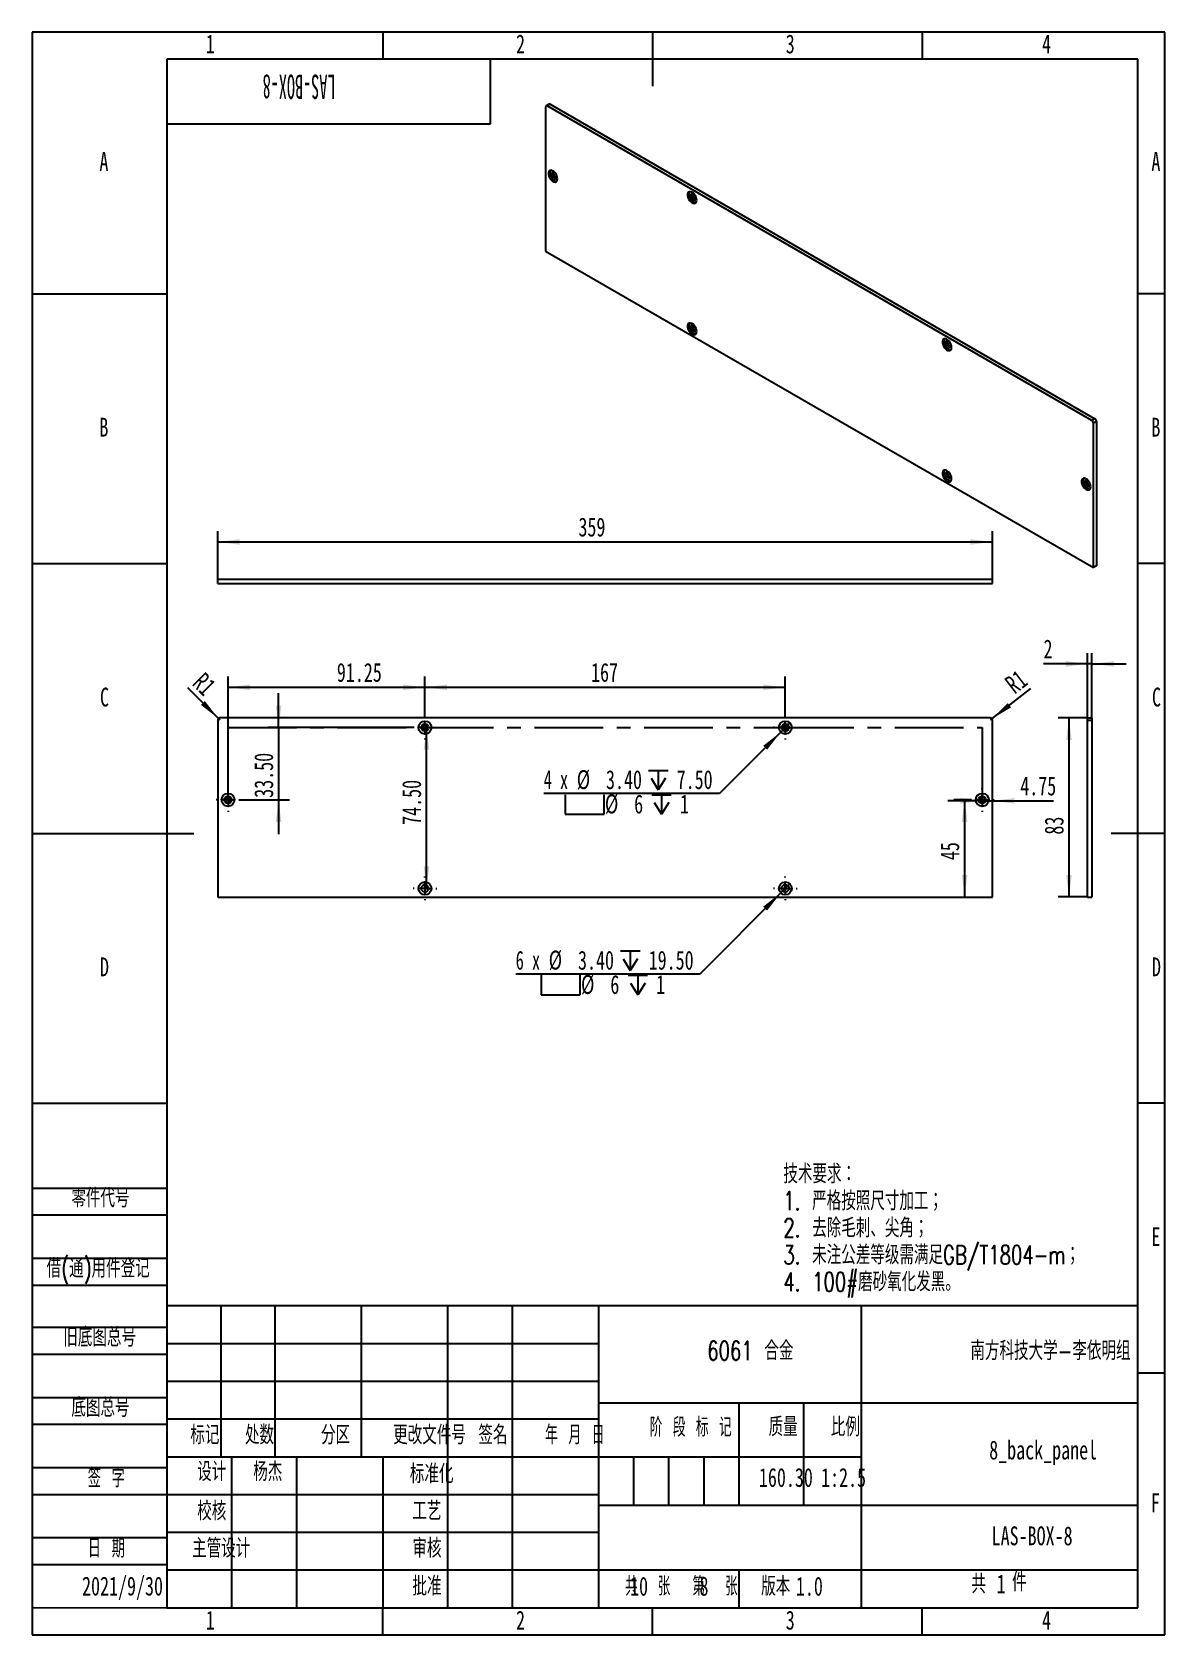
# Model space of a CAD drawing. Header units: millimetres. Extents: x 0 to 210, y 0 to 297.
import ezdxf

# ---------------------------------------------------------------- set-up
doc = ezdxf.new("R2010")
doc.units = ezdxf.units.MM
doc.linetypes.add('CENTERX2', pattern=[20.32, 12.7, -2.54, 2.54, -2.54])
doc.layers.add('图框', color=7, linetype='Continuous')
doc.layers.add('图纸格式', color=7, linetype='Continuous')
doc.styles.add('SLDTEXTSTYLE0', font='TXT', dxfattribs={"width": 0.7, "bigfont": 'bigfont'})
doc.styles.add('SLDTEXTSTYLE1', font='TXT', dxfattribs={"width": 0.62, "bigfont": 'bigfont'})
doc.styles.add('SLDTEXTSTYLE2', font='TXT', dxfattribs={"width": 0.614286, "bigfont": 'bigfont'})
doc.styles.add('SLDTEXTSTYLE3', font='TXT', dxfattribs={"width": 0.6, "bigfont": 'bigfont'})
doc.styles.add('SLDTEXTSTYLE4', font='TXT', dxfattribs={"width": 0.633333, "bigfont": 'bigfont'})
doc.styles.add('SLDTEXTSTYLE5', font='TXT', dxfattribs={"width": 0.7})
doc.styles.add('SLDTEXTSTYLE6', font='TXT', dxfattribs={"width": 0.49})
doc.styles.add('SLDTEXTSTYLE7', font='TXT', dxfattribs={"width": 0.633333})
doc.dimstyles.new('SLDDIMSTYLE0', dxfattribs={"dimtxt": 3.5, "dimasz": 4.08, "dimexe": 0, "dimexo": 0.0625, "dimgap": 0.875, "dimtad": 2, "dimlfac": 2.5, "dimrnd": 1e-09, "dimzin": 12, "dimdsep": 46, "dimtxsty": 'SLDTEXTSTYLE5', "dimsah": 1, "dimcen": 0.09, "dimadec": 0, "dimazin": 3, "dimtfac": 1, "dimtofl": 0, "dimtmove": 0, "dimatfit": 3, "dimfxl": 0, "dimfrac": 2, "dimtolj": 1, "dimtzin": 12, "dimarcsym": 0})
doc.dimstyles.new('SLDDIMSTYLE1', dxfattribs={"dimtxt": 3.5, "dimasz": 4.08, "dimexe": 0, "dimexo": 0.0625, "dimgap": 0.875, "dimtad": 2, "dimlfac": 2.5, "dimrnd": 1e-09, "dimzin": 4, "dimdsep": 46, "dimtxsty": 'SLDTEXTSTYLE5', "dimsah": 1, "dimcen": 0.09, "dimadec": 0, "dimazin": 1, "dimtfac": 1, "dimtofl": 0, "dimtmove": 0, "dimatfit": 3, "dimfxl": 0, "dimfrac": 2, "dimtolj": 1, "dimtzin": 12, "dimarcsym": 0})
doc.dimstyles.new('SLDDIMSTYLE2', dxfattribs={"dimtxt": 3.5, "dimasz": 4.08, "dimexe": 0, "dimexo": 0.0625, "dimgap": 0.875, "dimtad": 2, "dimlfac": 2.5, "dimrnd": 1e-09, "dimzin": 4, "dimdsep": 46, "dimtxsty": 'SLDTEXTSTYLE5', "dimsah": 1, "dimcen": 0.09, "dimadec": 0, "dimazin": 1, "dimtfac": 1, "dimtmove": 0, "dimatfit": 0, "dimfxl": 0, "dimfrac": 2, "dimtolj": 1, "dimtzin": 12, "dimarcsym": 0})
doc.dimstyles.new('SLDDIMSTYLE3', dxfattribs={"dimtxt": 3.5, "dimasz": 4.08, "dimexe": 0, "dimexo": 0.0625, "dimgap": 0.875, "dimtad": 0, "dimtih": 1, "dimtoh": 1, "dimlfac": 2.5, "dimrnd": 1e-09, "dimzin": 4, "dimdsep": 46, "dimtxsty": 'SLDTEXTSTYLE5', "dimblk1": 'NONE', "dimsah": 1, "dimcen": 0, "dimadec": 0, "dimazin": 1, "dimtfac": 1, "dimtmove": 0, "dimatfit": 3, "dimldrblk": 'NONE', "dimfxl": 0, "dimfrac": 2, "dimtolj": 1, "dimtzin": 12, "dimarcsym": 0})
doc.dimstyles.new('SLDDIMSTYLE4', dxfattribs={"dimtxt": 3.5, "dimasz": 4.08, "dimexe": 0, "dimexo": 0.0625, "dimgap": 0.875, "dimtad": 2, "dimlfac": 2.5, "dimrnd": 1e-09, "dimzin": 12, "dimdsep": 46, "dimtxsty": 'SLDTEXTSTYLE5', "dimsah": 1, "dimcen": 0, "dimadec": 0, "dimazin": 3, "dimtfac": 1, "dimtofl": 0, "dimtmove": 0, "dimatfit": 3, "dimfxl": 0, "dimfrac": 2, "dimtolj": 1, "dimtzin": 12, "dimarcsym": 0})
doc.dimstyles.new('SLDDIMSTYLE5', dxfattribs={"dimtxt": 3.5, "dimasz": 4.08, "dimexe": 0, "dimexo": 0.0625, "dimgap": 0.875, "dimtad": 2, "dimlfac": 2.5, "dimrnd": 1e-09, "dimzin": 12, "dimdsep": 46, "dimtxsty": 'SLDTEXTSTYLE5', "dimsah": 1, "dimcen": 0.09, "dimadec": 0, "dimazin": 3, "dimtfac": 1, "dimtmove": 0, "dimatfit": 0, "dimfxl": 0, "dimfrac": 2, "dimtolj": 1, "dimtzin": 12, "dimarcsym": 0})

# ---------------------------------------------------------------- blocks, each defined once
blk = doc.blocks.new('SW_NOTE_0')
at = {"layer": '图纸格式', "color": 0, "char_height": 3.5, "attachment_point": 1, "style": 'SLDTEXTSTYLE0'}
for s, insert in [('技术要求：', (0, 4.51)), ('1. 严格按照尺寸加工；', (0, -0.49)), ('2. 去除毛刺、尖角；', (0, -5.49)), ('3. 未注公差等级需满足GB/T1804-m；', (0, -10.49)), ('4. 100#磨砂氧化发黑。', (0, -15.49))]:
    blk.add_mtext(s, dxfattribs=dict(at, insert=insert))
blk = doc.blocks.new('_D')
at = {"layer": '图纸格式'}
for p, q in [((72.83, 170.32), (72.83, 177.58)), ((72.83, 175.58), (139.63, 175.58)), ((139.63, 170.32), (139.63, 177.58))]:
    blk.add_line(p, q, dxfattribs=at)
for points in [[(72.83, 175.58), (76.91, 175.07), (76.91, 176.09)], [(139.63, 175.58), (135.55, 176.09), (135.55, 175.07)]]:
    blk.add_solid(points, dxfattribs=at)
at = {"layer": '图纸格式', "insert": (103.62, 180.09), "char_height": 3.5, "attachment_point": 1, "style": 'SLDTEXTSTYLE5'}
blk.add_mtext('167', dxfattribs=at)
blk = doc.blocks.new('_D_1')
at = {"layer": '图纸格式'}
blk.add_line((73.11, 138.32), (73.11, 168.12), dxfattribs=at)
for points in [[(73.11, 168.12), (72.6, 164.04), (73.62, 164.04)], [(73.11, 138.32), (73.62, 142.4), (72.6, 142.4)]]:
    blk.add_solid(points, dxfattribs=at)
at = {"layer": '图纸格式', "insert": (68.6, 150.09), "char_height": 3.5, "attachment_point": 1, "rotation": 90, "style": 'SLDTEXTSTYLE5'}
blk.add_mtext('74.50', dxfattribs=at)
blk = doc.blocks.new('_D_2')
at = {"layer": '图纸格式'}
for p, q in [((36.33, 156.92), (36.33, 177.58)), ((36.33, 175.58), (72.83, 175.58)), ((72.83, 170.32), (72.83, 177.58))]:
    blk.add_line(p, q, dxfattribs=at)
for points in [[(36.33, 175.58), (40.41, 175.07), (40.41, 176.09)], [(72.83, 175.58), (68.75, 176.09), (68.75, 175.07)]]:
    blk.add_solid(points, dxfattribs=at)
at = {"layer": '图纸格式', "insert": (56.5, 180.09), "char_height": 3.5, "attachment_point": 1, "style": 'SLDTEXTSTYLE5'}
blk.add_mtext('91.25', dxfattribs=at)
blk = doc.blocks.new('_D_3')
at = {"layer": '图纸格式'}
for p, q in [((45.71, 168.12), (45.71, 174.47)), ((70.63, 168.12), (43.71, 168.12)), ((45.71, 168.12), (45.71, 154.72)), ((38.53, 154.72), (47.71, 154.72)), ((45.71, 154.72), (45.71, 148.37))]:
    blk.add_line(p, q, dxfattribs=at)
for points in [[(45.71, 168.12), (46.21, 172.2), (45.2, 172.2)], [(45.71, 154.72), (45.2, 150.64), (46.21, 150.64)]]:
    blk.add_solid(points, dxfattribs=at)
at = {"layer": '图纸格式', "insert": (41.19, 155.1), "char_height": 3.5, "attachment_point": 1, "rotation": 90, "style": 'SLDTEXTSTYLE5'}
blk.add_mtext('33.50', dxfattribs=at)
blk = doc.blocks.new('SW_SYMBOL_HOLE_DEPTH')
at = {"layer": '图纸格式', "color": 0}
for p, q in [((0, 875), (800, 875)), ((400, 875), (400, 75)), ((100, 555), (400, 75)), ((700, 555), (400, 75))]:
    blk.add_line(p, q, dxfattribs=at)
blk = doc.blocks.new('SW_SYMBOL_HOLE_SPOT')
at = {"layer": '图纸格式', "color": 0}
for p, q in [((0, 875), (0, 75)), ((1600, 75), (1600, 875)), ((0, 75), (1600, 75))]:
    blk.add_line(p, q, dxfattribs=at)
blk = doc.blocks.new('_D_4')
at = {"layer": '图纸格式'}
for p, q in [((138.78, 167.27), (127.43, 155.89)), ((140.47, 168.97), (138.78, 167.27)), ((127.43, 155.89), (94.84, 155.89))]:
    blk.add_line(p, q, dxfattribs=at)
blk.add_solid([(138.78, 167.27), (135.54, 164.74), (136.26, 164.02)], dxfattribs=at)
at = {"layer": '图纸格式', "xscale": 0.004511737089201878, "yscale": 0.004511737089201878, "zscale": 0.004511737089201878}
for name, p in [('SW_SYMBOL_HOLE_DEPTH', (114.28, 156.22)), ('SW_SYMBOL_HOLE_SPOT', (98.82, 151.71)), ('SW_SYMBOL_HOLE_DEPTH', (114.89, 151.71))]:
    blk.add_blockref(name, p, dxfattribs=at)
at = {"layer": '图纸格式', "char_height": 3.5, "attachment_point": 1}
for s, insert, style in [('4 x', (94.84, 160.22), 'SLDTEXTSTYLE7'), ('%%c', (100.97, 160.23), 'SLDTEXTSTYLE5'), ('3.40', (106.39, 160.22), 'SLDTEXTSTYLE5'), ('7.50', (119.49, 160.22), 'SLDTEXTSTYLE5'), ('%%c', (106.19, 155.72), 'SLDTEXTSTYLE5'), ('6', (111.61, 155.7), 'SLDTEXTSTYLE5'), ('1', (120.1, 155.7), 'SLDTEXTSTYLE5')]:
    blk.add_mtext(s, dxfattribs=dict(at, insert=insert, style=style))
blk = doc.blocks.new('_None')
blk = doc.blocks.new('_D_5')
at = {"layer": '图纸格式'}
for p, q in [((138.78, 137.47), (123.78, 122.44)), ((140.47, 139.17), (138.78, 137.47)), ((123.78, 122.44), (89.65, 122.44))]:
    blk.add_line(p, q, dxfattribs=at)
blk.add_solid([(138.78, 137.47), (135.54, 134.94), (136.26, 134.22)], dxfattribs=at)
at = {"layer": '图纸格式', "xscale": 0.004511737089201878, "yscale": 0.004511737089201878, "zscale": 0.004511737089201878}
for name, p in [('SW_SYMBOL_HOLE_DEPTH', (109.09, 122.77)), ('SW_SYMBOL_HOLE_SPOT', (94.4, 118.26)), ('SW_SYMBOL_HOLE_DEPTH', (110.47, 118.26))]:
    blk.add_blockref(name, p, dxfattribs=at)
at = {"layer": '图纸格式', "char_height": 3.5, "attachment_point": 1}
for s, insert, style in [('6 x', (89.65, 126.76), 'SLDTEXTSTYLE7'), ('%%c', (95.77, 126.78), 'SLDTEXTSTYLE5'), ('3.40', (101.2, 126.76), 'SLDTEXTSTYLE5'), ('19.50', (114.3, 126.76), 'SLDTEXTSTYLE5'), ('%%c', (101.76, 122.26), 'SLDTEXTSTYLE5'), ('6', (107.19, 122.25), 'SLDTEXTSTYLE5'), ('1', (115.68, 122.25), 'SLDTEXTSTYLE5')]:
    blk.add_mtext(s, dxfattribs=dict(at, insert=insert, style=style))
blk = doc.blocks.new('_D_6')
at = {"layer": '图纸格式'}
for q in [(28.87, 175.47), (34.83, 169.52)]:
    blk.add_line((34.54, 169.8), q, dxfattribs=at)
blk.add_solid([(34.54, 169.8), (32.02, 173.04), (31.3, 172.32)], dxfattribs=at)
at = {"layer": '图纸格式', "insert": (32, 178.59), "char_height": 3.5, "attachment_point": 1, "rotation": 315, "style": 'SLDTEXTSTYLE5'}
blk.add_mtext('R1', dxfattribs=at)
blk = doc.blocks.new('_D_7')
at = {"layer": '图纸格式'}
for q in [(185.16, 175.33), (177.63, 169.52)]:
    blk.add_line((177.94, 169.76), q, dxfattribs=at)
blk.add_solid([(177.94, 169.76), (181.48, 171.85), (180.86, 172.65)], dxfattribs=at)
at = {"layer": '图纸格式', "insert": (180.02, 176.97), "char_height": 3.5, "attachment_point": 1, "rotation": 37.6555, "style": 'SLDTEXTSTYLE5'}
blk.add_mtext('R1', dxfattribs=at)
blk = doc.blocks.new('_D_8')
at = {"layer": '图纸格式'}
for p, q in [((173.93, 154.72), (170.87, 154.72)), ((172.87, 154.72), (172.87, 136.72))]:
    blk.add_line(p, q, dxfattribs=at)
for points in [[(172.87, 154.72), (172.37, 150.64), (173.38, 150.64)], [(172.87, 136.72), (173.38, 140.8), (172.37, 140.8)]]:
    blk.add_solid(points, dxfattribs=at)
at = {"layer": '图纸格式', "insert": (168.36, 143.55), "char_height": 3.5, "attachment_point": 1, "rotation": 90, "style": 'SLDTEXTSTYLE5'}
blk.add_mtext('45', dxfattribs=at)
blk = doc.blocks.new('_D_9')
at = {"layer": '图纸格式'}
for p, q in [((176.13, 154.54), (169.78, 154.54)), ((176.13, 154.54), (178.03, 154.54)), ((178.03, 154.54), (189.32, 154.54))]:
    blk.add_line(p, q, dxfattribs=at)
for points in [[(176.13, 154.54), (172.05, 155.05), (172.05, 154.03)], [(178.03, 154.54), (182.11, 154.03), (182.11, 155.05)]]:
    blk.add_solid(points, dxfattribs=at)
at = {"layer": '图纸格式', "insert": (183.18, 159.05), "char_height": 3.5, "attachment_point": 1, "style": 'SLDTEXTSTYLE5'}
blk.add_mtext('4.75', dxfattribs=at)
blk = doc.blocks.new('SW_CENTERMARKSYMBOL_0')
at = {"layer": '图纸格式', "color": 0}
for p, q in [((-2, 0), (-2.2, 0)), ((0, 0), (-1, 0)), ((0, 2), (0, 2.2)), ((0, 0), (0, 1)), ((0, 0), (0, -1)), ((0, 0), (1, 0)), ((2, 0), (2.2, 0)), ((0, -2), (0, -2.2))]:
    blk.add_line(p, q, dxfattribs=at)
blk = doc.blocks.new('SW_CENTERMARKSYMBOL_1')
at = {"layer": '图纸格式', "color": 0}
for p, q in [((-2, 0), (-2.2, 0)), ((0, 0), (-1, 0)), ((0, 2), (0, 2.2)), ((0, 0), (0, 1)), ((0, 0), (0, -1)), ((0, 0), (1, 0)), ((2, 0), (2.2, 0)), ((0, -2), (0, -2.2))]:
    blk.add_line(p, q, dxfattribs=at)
blk = doc.blocks.new('SW_CENTERMARKSYMBOL_2')
at = {"layer": '图纸格式', "color": 0}
for p, q in [((-2, 0), (-2.2, 0)), ((0, 0), (-1, 0)), ((0, 2), (0, 2.2)), ((0, 0), (0, 1)), ((0, 0), (0, -1)), ((0, 0), (1, 0)), ((2, 0), (2.2, 0)), ((0, -2), (0, -2.2))]:
    blk.add_line(p, q, dxfattribs=at)
blk = doc.blocks.new('SW_CENTERMARKSYMBOL_3')
at = {"layer": '图纸格式', "color": 0}
for p, q in [((-2, 0), (-2.2, 0)), ((0, 0), (-1, 0)), ((0, 2), (0, 2.2)), ((0, 0), (0, 1)), ((0, 0), (0, -1)), ((0, 0), (1, 0)), ((2, 0), (2.2, 0)), ((0, -2), (0, -2.2))]:
    blk.add_line(p, q, dxfattribs=at)
blk = doc.blocks.new('SW_CENTERMARKSYMBOL_4')
at = {"layer": '图纸格式', "color": 0}
for p, q in [((-2, 0), (-2.2, 0)), ((0, 0), (-1, 0)), ((0, 2), (0, 2.2)), ((0, 0), (0, 1)), ((0, 0), (0, -1)), ((0, 0), (1, 0)), ((2, 0), (2.2, 0)), ((0, -2), (0, -2.2))]:
    blk.add_line(p, q, dxfattribs=at)
blk = doc.blocks.new('SW_CENTERMARKSYMBOL_5')
at = {"layer": '图纸格式', "color": 0}
for p, q in [((-2, 0), (-2.2, 0)), ((0, 0), (-1, 0)), ((0, 2), (0, 2.2)), ((0, 0), (0, 1)), ((0, 0), (0, -1)), ((0, 0), (1, 0)), ((2, 0), (2.2, 0)), ((0, -2), (0, -2.2))]:
    blk.add_line(p, q, dxfattribs=at)
blk = doc.blocks.new('_D_10')
at = {"layer": '图纸格式'}
for p, q in [((195.67, 169.92), (190.21, 169.92)), ((192.21, 169.92), (192.21, 136.72)), ((195.67, 136.72), (190.21, 136.72))]:
    blk.add_line(p, q, dxfattribs=at)
for points in [[(192.21, 169.92), (191.7, 165.84), (192.72, 165.84)], [(192.21, 136.72), (192.72, 140.8), (191.7, 140.8)]]:
    blk.add_solid(points, dxfattribs=at)
at = {"layer": '图纸格式', "insert": (187.7, 148.28), "char_height": 3.5, "attachment_point": 1, "rotation": 90, "style": 'SLDTEXTSTYLE5'}
blk.add_mtext('83', dxfattribs=at)
blk = doc.blocks.new('_D_11')
at = {"layer": '图纸格式'}
for p, q in [((195.67, 169.92), (195.67, 181.92)), ((196.47, 169.92), (196.47, 181.92)), ((195.67, 179.92), (187.49, 179.92)), ((196.47, 179.92), (195.67, 179.92)), ((196.47, 179.92), (202.82, 179.92))]:
    blk.add_line(p, q, dxfattribs=at)
for points in [[(195.67, 179.92), (191.59, 180.42), (191.59, 179.41)], [(196.47, 179.92), (200.55, 179.41), (200.55, 180.42)]]:
    blk.add_solid(points, dxfattribs=at)
at = {"layer": '图纸格式', "insert": (187.49, 184.43), "char_height": 3.5, "attachment_point": 1, "style": 'SLDTEXTSTYLE5'}
blk.add_mtext('2', dxfattribs=at)
blk = doc.blocks.new('_D_12')
at = {"layer": '图纸格式'}
for p, q in [((34.43, 195.61), (34.43, 204.51)), ((34.43, 202.51), (178.03, 202.51)), ((178.03, 194.81), (178.03, 204.51))]:
    blk.add_line(p, q, dxfattribs=at)
for points in [[(34.43, 202.51), (38.51, 202.01), (38.51, 203.02)], [(178.03, 202.51), (173.95, 203.02), (173.95, 202.01)]]:
    blk.add_solid(points, dxfattribs=at)
at = {"layer": '图纸格式', "insert": (101.28, 207.03), "char_height": 3.5, "attachment_point": 1, "style": 'SLDTEXTSTYLE5'}
blk.add_mtext('359', dxfattribs=at)

msp = doc.modelspace()

# ---------------------------------------------------------------- linework, layer by layer
at = {"color": 7, "linetype": 'Continuous', "lineweight": 25}
for p, q in [((95.2022, 283.1497), (95.2022, 256.3672)), ((95.8507, 283.6594), (95.285, 283.3329)), ((96.0507, 283.6396), (95.485, 283.3131)), ((196.4605, 225.0212), (95.485, 283.3131)), ((96.0507, 283.6396), (197.0261, 225.3478)), ((97.3093, 270.1751), (97.2956, 270.3149)), ((123.119, 266.2171), (123.1053, 266.357)), ((95.2022, 256.3672), (196.7433, 197.7488)), ((123.119, 241.8842), (123.1053, 242.024)), ((170.3538, 238.949), (170.34, 239.0889)), ((197.0261, 225.3478), (196.4605, 225.0212)), ((197.309, 224.8579), (196.7433, 224.5313)), ((196.7433, 197.7488), (196.7433, 224.5313)), ((197.309, 224.8579), (197.309, 198.0753)), ((170.3538, 214.6161), (170.34, 214.756)), ((196.1635, 213.1078), (196.1497, 213.2477)), ((197.309, 198.0753), (196.7433, 197.7488)), ((34.4265, 194.8109), (34.4265, 195.6109)), ((34.4265, 195.6109), (178.0273, 195.6109)), ((34.4265, 194.8109), (178.0273, 194.8109)), ((178.0273, 194.8109), (178.0273, 195.6109)), ((34.4265, 169.5159), (34.4265, 136.7159)), ((177.6273, 169.9159), (34.8265, 169.9159)), ((178.0273, 136.7159), (178.0273, 169.5159)), ((195.6652, 169.9159), (196.4652, 169.9159)), ((195.6652, 169.5159), (195.6652, 169.9159)), ((195.6652, 169.5159), (196.4652, 169.5159)), ((195.6652, 136.7159), (195.6652, 169.5159)), ((196.4652, 169.9159), (196.4652, 169.5159)), ((196.4652, 169.5159), (196.4652, 136.7159)), ((34.4265, 136.7159), (178.0273, 136.7159)), ((195.6652, 136.7159), (196.4652, 136.7159))]:
    msp.add_line(p, q, dxfattribs=at)
at = {"color": 7, "linetype": 'CENTERX2'}
for p, q in [((36.3265, 154.7159), (36.3265, 168.1159)), ((36.3265, 168.1159), (72.8269, 168.1159)), ((72.8269, 168.1159), (139.6269, 168.1159)), ((139.6269, 168.1159), (176.1273, 168.1159)), ((176.1273, 168.1159), (176.1273, 154.7159))]:
    msp.add_line(p, q, dxfattribs=at)
at = {"color": 7, "linetype": 'Continuous', "lineweight": 25, "flags": 128}
for points in [[(97.3942, 269.7995), (97.3627, 270.082), (97.2707, 270.3799), (97.1248, 270.6711), (96.936, 270.934), (96.7183, 271.149), (96.4878, 271.3003), (96.2615, 271.3767), (96.0563, 271.3723), (95.8875, 271.2877), (95.7674, 271.129), (95.705, 270.9081), (95.705, 270.6412), (95.7674, 270.3483), (95.8875, 270.051), (96.0563, 269.7713), (96.2615, 269.5301), (96.4878, 269.3452), (96.7183, 269.2303), (96.936, 269.194), (97.1248, 269.2389), (97.2707, 269.3617), (97.3627, 269.5533), (97.3942, 269.7995)], [(96.104, 271.381), (96.0502, 271.2923), (95.9879, 271.0713), (95.9879, 270.8045), (96.0502, 270.5115), (96.1703, 270.2142), (96.3392, 269.9346), (96.5444, 269.6934), (96.7706, 269.5085), (97.0011, 269.3936), (97.2189, 269.3573), (97.2701, 269.361)], [(96.9428, 270.926), (96.8729, 270.9799), (96.6969, 271.0626), (96.5387, 271.063), (96.4197, 270.9809), (96.3559, 270.8275), (96.3559, 270.6235), (96.4197, 270.3963), (96.5387, 270.1768), (96.6969, 269.9945), (96.8729, 269.8741), (97.0428, 269.8319), (97.1839, 269.8734), (97.2769, 269.9932), (97.3093, 270.1751), (97.3093, 270.1751)], [(123.2039, 265.8415), (123.1724, 266.1241), (123.0804, 266.422), (122.9345, 266.7131), (122.7457, 266.976), (122.528, 267.1911), (122.2975, 267.3424), (122.0712, 267.4187), (121.866, 267.4144), (121.6972, 267.3297), (121.5771, 267.171), (121.5147, 266.9501), (121.5147, 266.6832), (121.5771, 266.3903), (121.6972, 266.093), (121.866, 265.8134), (122.0712, 265.5721), (122.2975, 265.3872), (122.528, 265.2724), (122.7457, 265.236), (122.9345, 265.2809), (123.0804, 265.4037), (123.1724, 265.5953), (123.2039, 265.8415)], [(121.9137, 267.423), (121.8599, 267.3343), (121.7976, 267.1134), (121.7976, 266.8465), (121.8599, 266.5536), (121.98, 266.2563), (122.1489, 265.9766), (122.3541, 265.7354), (122.5803, 265.5505), (122.8108, 265.4356), (123.0286, 265.3993), (123.0798, 265.403)], [(122.7525, 266.968), (122.6826, 267.0219), (122.5066, 267.1047), (122.3484, 267.105), (122.2294, 267.023), (122.1656, 266.8695), (122.1656, 266.6655), (122.2294, 266.4384), (122.3484, 266.2188), (122.5066, 266.0366), (122.6826, 265.9162), (122.8525, 265.8739), (122.9935, 265.9155), (123.0866, 266.0352), (123.119, 266.2171), (123.119, 266.2171)], [(123.2039, 241.5086), (123.1724, 241.7911), (123.0804, 242.089), (122.9345, 242.3802), (122.7457, 242.6431), (122.528, 242.8582), (122.2975, 243.0095), (122.0712, 243.0858), (121.866, 243.0815), (121.6972, 242.9968), (121.5771, 242.8381), (121.5147, 242.6172), (121.5147, 242.3503), (121.5771, 242.0574), (121.6972, 241.7601), (121.866, 241.4804), (122.0712, 241.2392), (122.2975, 241.0543), (122.528, 240.9394), (122.7457, 240.9031), (122.9345, 240.948), (123.0804, 241.0708), (123.1724, 241.2624), (123.2039, 241.5086)], [(121.9137, 243.0901), (121.8599, 243.0014), (121.7976, 242.7804), (121.7976, 242.5136), (121.8599, 242.2207), (121.98, 241.9233), (122.1489, 241.6437), (122.3541, 241.4025), (122.5803, 241.2176), (122.8108, 241.1027), (123.0286, 241.0664), (123.0798, 241.0701)], [(122.7525, 242.6351), (122.6826, 242.689), (122.5066, 242.7718), (122.3484, 242.7721), (122.2294, 242.69), (122.1656, 242.5366), (122.1656, 242.3326), (122.2294, 242.1054), (122.3484, 241.8859), (122.5066, 241.7037), (122.6826, 241.5833), (122.8525, 241.541), (122.9935, 241.5825), (123.0866, 241.7023), (123.119, 241.8842), (123.119, 241.8842)], [(170.4386, 238.5735), (170.4072, 238.856), (170.3151, 239.1539), (170.1693, 239.4451), (169.9805, 239.708), (169.7627, 239.923), (169.5322, 240.0743), (169.3059, 240.1507), (169.1008, 240.1463), (168.9319, 240.0617), (168.8118, 239.903), (168.7495, 239.6821), (168.7495, 239.4152), (168.8118, 239.1223), (168.9319, 238.825), (169.1008, 238.5453), (169.3059, 238.3041), (169.5322, 238.1192), (169.7627, 238.0043), (169.9805, 237.968), (170.1693, 238.0129), (170.3151, 238.1357), (170.4072, 238.3273), (170.4386, 238.5735)], [(169.1485, 240.155), (169.0947, 240.0663), (169.0323, 239.8453), (169.0323, 239.5785), (169.0947, 239.2855), (169.2147, 238.9882), (169.3836, 238.7086), (169.5888, 238.4674), (169.815, 238.2825), (170.0456, 238.1676), (170.2633, 238.1313), (170.3146, 238.135)], [(169.9873, 239.7), (169.9173, 239.7539), (169.7414, 239.8366), (169.5832, 239.837), (169.4641, 239.7549), (169.4003, 239.6015), (169.4003, 239.3975), (169.4641, 239.1703), (169.5832, 238.9508), (169.7414, 238.7685), (169.9173, 238.6481), (170.0873, 238.6059), (170.2283, 238.6474), (170.3213, 238.7672), (170.3538, 238.949), (170.3538, 238.949)], [(170.4386, 214.2406), (170.4072, 214.5231), (170.3151, 214.821), (170.1693, 215.1122), (169.9805, 215.3751), (169.7627, 215.5901), (169.5322, 215.7414), (169.3059, 215.8177), (169.1008, 215.8134), (168.9319, 215.7288), (168.8118, 215.5701), (168.7495, 215.3491), (168.7495, 215.0823), (168.8118, 214.7893), (168.9319, 214.492), (169.1008, 214.2124), (169.3059, 213.9712), (169.5322, 213.7863), (169.7627, 213.6714), (169.9805, 213.6351), (170.1693, 213.68), (170.3151, 213.8028), (170.4072, 213.9944), (170.4386, 214.2406)], [(169.1485, 215.8221), (169.0947, 215.7334), (169.0323, 215.5124), (169.0323, 215.2456), (169.0947, 214.9526), (169.2147, 214.6553), (169.3836, 214.3757), (169.5888, 214.1345), (169.815, 213.9496), (170.0456, 213.8347), (170.2633, 213.7984), (170.3146, 213.8021)], [(169.9873, 215.367), (169.9173, 215.421), (169.7414, 215.5037), (169.5832, 215.5041), (169.4641, 215.422), (169.4003, 215.2686), (169.4003, 215.0645), (169.4641, 214.8374), (169.5832, 214.6179), (169.7414, 214.4356), (169.9173, 214.3152), (170.0873, 214.2729), (170.2283, 214.3145), (170.3213, 214.4343), (170.3538, 214.6161), (170.3538, 214.6161)], [(196.2483, 212.7322), (196.2169, 213.0148), (196.1248, 213.3127), (195.979, 213.6038), (195.7902, 213.8667), (195.5724, 214.0818), (195.3419, 214.2331), (195.1156, 214.3094), (194.9105, 214.3051), (194.7416, 214.2204), (194.6215, 214.0617), (194.5592, 213.8408), (194.5592, 213.5739), (194.6215, 213.281), (194.7416, 212.9837), (194.9105, 212.7041), (195.1156, 212.4628), (195.3419, 212.2779), (195.5724, 212.1631), (195.7902, 212.1267), (195.979, 212.1716), (196.1248, 212.2944), (196.2169, 212.486), (196.2483, 212.7322)], [(194.9582, 214.3137), (194.9044, 214.225), (194.842, 214.0041), (194.842, 213.7372), (194.9044, 213.4443), (195.0244, 213.147), (195.1933, 212.8673), (195.3985, 212.6261), (195.6247, 212.4412), (195.8553, 212.3263), (196.073, 212.29), (196.1243, 212.2937)], [(195.797, 213.8587), (195.727, 213.9126), (195.551, 213.9954), (195.3929, 213.9957), (195.2738, 213.9137), (195.21, 213.7602), (195.21, 213.5562), (195.2738, 213.3291), (195.3929, 213.1095), (195.551, 212.9273), (195.727, 212.8069), (195.897, 212.7646), (196.038, 212.8062), (196.131, 212.9259), (196.1635, 213.1078), (196.1635, 213.1078)]]:
    msp.add_lwpolyline(points, dxfattribs=at)
at = {"color": 7, "linetype": 'Continuous', "lineweight": 25}
for centre, radius in [((72.8269, 168.1159), 1.2), ((139.6269, 168.1159), 1.2), ((72.8269, 168.1159), 0.68), ((139.6269, 168.1159), 0.68), ((36.3265, 154.7159), 1.2), ((36.3265, 154.7159), 0.68), ((176.1273, 154.7159), 1.2), ((176.1273, 154.7159), 0.68), ((72.8269, 138.3159), 1.2), ((72.8269, 138.3159), 0.68), ((139.6269, 138.3159), 1.2), ((139.6269, 138.3159), 0.68)]:
    msp.add_circle(centre, radius, dxfattribs=at)
at = {"color": 7, "linetype": 'Continuous'}
for centre, radius in [((72.8269, 168.1159), 0.4217), ((139.6269, 168.1159), 0.5), ((36.3265, 154.7159), 0.5), ((176.1273, 154.7159), 0.5)]:
    msp.add_circle(centre, radius, dxfattribs=at)
at = {"color": 7, "linetype": 'Continuous', "lineweight": 25}
for centre, radius, start, end in [((95.3746, 283.1777), 0.1747, 50.796715, 189.214037), ((95.9335, 283.4761), 0.2012, 54.382423, 114.307119), ((97.5309, 270.8581), 0.8955, 166.323372, 253.671251), ((123.3406, 266.9001), 0.8955, 166.323371, 253.671252), ((123.3406, 242.5672), 0.8955, 166.32337, 253.671253), ((170.5753, 239.6321), 0.8955, 166.32337, 253.671254), ((196.1292, 224.5034), 0.6147, 2.605478, 57.394522), ((196.6949, 224.8299), 0.6147, 2.605478, 57.394522), ((170.5753, 215.2992), 0.8955, 166.323371, 253.671252), ((196.385, 213.7908), 0.8955, 166.323371, 253.671252), ((34.8265, 169.5159), 0.4, 90, 180), ((177.6273, 169.5159), 0.4, 0, 90)]:
    msp.add_arc(centre, radius, start, end, dxfattribs=at)
at = {"layer": '图框'}
for p, q in [((210, 297), (0, 297)), ((0, 297), (0, 0)), ((65, 297), (65, 292)), ((165, 297), (165, 292)), ((210, 0), (210, 297)), ((0, 248.5), (25, 248.5)), ((210, 248.5), (205, 248.5)), ((0, 198.5), (25, 198.5)), ((210, 198.5), (205, 198.5)), ((0, 98.5), (25, 98.5)), ((210, 98.5), (205, 98.5)), ((0, 82.7906), (25, 82.7906)), ((0, 77.7906), (25, 77.7906)), ((0, 69.7906), (25, 69.7906)), ((0, 64.7906), (25, 64.7906)), ((25.0133, 61.0216), (24.9981, 5.0216)), ((0, 57), (25, 57)), ((25, 54), (105, 54)), ((0, 52), (25, 52)), ((210, 48.5), (205, 48.5)), ((25, 47), (105, 47)), ((0, 44), (25, 44)), ((0, 39), (25, 39)), ((111.5, 33), (111.5, 24)), ((118, 33), (118, 24)), ((124.5, 33), (124.5, 24)), ((0, 31), (25, 31)), ((0, 26), (25, 26)), ((0, 18), (25, 18)), ((0, 13), (25, 13)), ((-0.0019, 5.0284), (24.9981, 5.0216)), ((65, -0.0284), (65, 4.9716)), ((153.69, 4.9972), (153.69, 4.9868)), ((165, -0.0284), (165, 4.9838)), ((0, -0.0284), (210, -0.0284))]:
    msp.add_line(p, q, dxfattribs=at)
at = {"layer": '图框', "lineweight": 25}
for p, q in [((115, 297), (115, 287)), ((205, 292), (25, 292)), ((25, 292), (25, 5)), ((85, 280), (85, 292)), ((205, 4.9729), (205, 292)), ((25, 280), (85, 280)), ((0, 148.5), (30, 148.5)), ((210, 148.5), (200, 148.5)), ((25, 61), (205, 61)), ((35, 61), (35, 33)), ((45, 61), (45, 33)), ((61, 61), (61, 33)), ((77, 61), (77, 5)), ((89, 61), (89, 5)), ((105, 61), (105, 5)), ((153.69, 60.9868), (153.69, 4.9972)), ((105, 43), (205, 43)), ((131, 43), (131, 24)), ((143, 43), (143, 24)), ((25, 40), (105, 40)), ((25, 33), (105, 33)), ((37, 33), (37, 5)), ((49, 33), (49, 5)), ((65, 32.9716), (65, 4.9716)), ((105.0133, 32.9868), (153.69, 32.9868)), ((25, 26), (105, 26)), ((105, 24), (205, 24)), ((25, 19), (105, 19)), ((25, 12.0216), (105, 12.0216)), ((105, 12.0216), (205, 12.0487)), ((131, 12.0287), (131, 4.993)), ((24.9981, 5.0216), (205, 4.9729)), ((114.9991, -0.0284), (114.9991, 4.9973))]:
    msp.add_line(p, q, dxfattribs=at)

# ---------------------------------------------------------------- block references
at = {"layer": '图纸格式'}
for name, p in [('SW_CENTERMARKSYMBOL_2', (72.8269, 168.1159)), ('SW_CENTERMARKSYMBOL_1', (139.6269, 168.1159)), ('SW_CENTERMARKSYMBOL_3', (36.3265, 154.7159)), ('SW_CENTERMARKSYMBOL_0', (176.1273, 154.7159)), ('SW_CENTERMARKSYMBOL_5', (72.8269, 138.3159)), ('SW_CENTERMARKSYMBOL_4', (139.6269, 138.3159)), ('SW_NOTE_0', (139.2709, 82.6508))]:
    msp.add_blockref(name, p, dxfattribs=at)

# ---------------------------------------------------------------- texts
at = {"color": 7, "linetype": 'Continuous', "lineweight": 0, "char_height": 3.5, "attachment_point": 2, "style": 'SLDTEXTSTYLE5'}
for s, insert in [('1', (33.0444, 296.5478)), ('2', (90.5444, 296.5478)), ('3', (140.5444, 296.5478)), ('4', (188.0444, 296.5478))]:
    msp.add_mtext(s, dxfattribs=dict(at, insert=insert))
at = {"layer": '图框', "insert": (49.4948, 284.6082), "char_height": 4.5, "attachment_point": 2, "rotation": 180, "style": 'SLDTEXTSTYLE6'}
msp.add_mtext('LAS-BOX-8', dxfattribs=at)
at = {"layer": '图框', "char_height": 3.5}
for s, insert, attachment_point, style in [('A', (13.3203, 274.7707), 2, 'SLDTEXTSTYLE5'), ('A', (208.3203, 274.7707), 2, 'SLDTEXTSTYLE5'), ('B', (13.3203, 225.5207), 2, 'SLDTEXTSTYLE5'), ('B', (208.3203, 225.5207), 2, 'SLDTEXTSTYLE5'), ('C', (13.4273, 175.5207), 2, 'SLDTEXTSTYLE5'), ('C', (208.4273, 175.5207), 2, 'SLDTEXTSTYLE5'), ('D', (13.4297, 125.5207), 2, 'SLDTEXTSTYLE5'), ('D', (208.4297, 125.5207), 2, 'SLDTEXTSTYLE5'), ('零件代号', (7.2921, 82.7033), 1, 'SLDTEXTSTYLE0'), ('E', (208.3179, 75.5207), 2, 'SLDTEXTSTYLE5'), ('借(通)用件登记', (2.7046, 69.6777), 1, 'SLDTEXTSTYLE0'), ('旧底图总号', (5.7921, 56.9053), 1, 'SLDTEXTSTYLE0'), ('6061 合金', (133.1513, 54.3991), 2, 'SLDTEXTSTYLE0'), ('南方科技大学-李依明组', (188.779, 54.3991), 2, 'SLDTEXTSTYLE0'), ('底图总号', (7.2921, 43.8853), 1, 'SLDTEXTSTYLE0'), ('标记', (32.0401, 38.7886), 2, 'SLDTEXTSTYLE0'), ('处数', (42.1606, 38.7886), 2, 'SLDTEXTSTYLE0'), ('分区', (56.2599, 38.7886), 2, 'SLDTEXTSTYLE0'), ('更改文件号', (73.6805, 38.7886), 2, 'SLDTEXTSTYLE0'), ('签名', (85.4411, 38.7886), 2, 'SLDTEXTSTYLE0'), ('年 月 日', (100.6173, 38.7886), 2, 'SLDTEXTSTYLE1'), ('阶 段 标 记', (122.0831, 40.2162), 2, 'SLDTEXTSTYLE2'), ('质量', (139.2267, 40.2862), 2, 'SLDTEXTSTYLE0'), ('比例', (150.7591, 40.2862), 2, 'SLDTEXTSTYLE0'), ('8_back_panel', (187.4228, 35.9934), 2, 'SLDTEXTSTYLE5'), ('签 字', (13.7675, 30.807), 2, 'SLDTEXTSTYLE4'), ('设计', (33.3108, 31.9728), 2, 'SLDTEXTSTYLE0'), ('杨杰', (43.6919, 31.9728), 2, 'SLDTEXTSTYLE0'), ('标准化', (74.074, 31.592), 2, 'SLDTEXTSTYLE0'), ('160.30', (139.7325, 30.9084), 2, 'SLDTEXTSTYLE5'), ('1:2.5', (150.4213, 30.9084), 2, 'SLDTEXTSTYLE5'), ('校核', (33.3108, 24.7022), 2, 'SLDTEXTSTYLE0'), ('工艺', (73.1966, 24.7022), 2, 'SLDTEXTSTYLE0'), ('F', (208.2243, 26.211), 2, 'SLDTEXTSTYLE5'), ('日 期', (13.7675, 17.787), 2, 'SLDTEXTSTYLE4'), ('主管设计', (35.0608, 17.7879), 2, 'SLDTEXTSTYLE0'), ('审核', (73.1966, 17.7974), 2, 'SLDTEXTSTYLE0'), ('LAS-BOX-8', (185.3799, 20.0842), 2, 'SLDTEXTSTYLE5'), ('2021/9/30', (16.7685, 10.7784), 2, 'SLDTEXTSTYLE5'), ('批准', (73.199, 10.7784), 2, 'SLDTEXTSTYLE0'), ('共  张', (114.1367, 10.7483), 2, 'SLDTEXTSTYLE3'), ('10', (110.8485, 10.7483), 1, 'SLDTEXTSTYLE5'), ('第  张', (126.6115, 10.7483), 2, 'SLDTEXTSTYLE3'), ('8', (123.7235, 10.7483), 1, 'SLDTEXTSTYLE5'), ('版本', (137.8523, 10.7483), 2, 'SLDTEXTSTYLE0'), ('1.0', (141.589, 10.7483), 1, 'SLDTEXTSTYLE5'), ('共', (174.1282, 11.1664), 1, 'SLDTEXTSTYLE0'), ('件', (181.66, 11.5222), 1, 'SLDTEXTSTYLE0'), ('1', (33.0444, 4.461), 2, 'SLDTEXTSTYLE5'), ('2', (90.5444, 4.461), 2, 'SLDTEXTSTYLE5'), ('3', (140.5444, 4.461), 2, 'SLDTEXTSTYLE5'), ('4', (188.0444, 4.461), 2, 'SLDTEXTSTYLE5')]:
    msp.add_mtext(s, dxfattribs=dict(at, insert=insert, attachment_point=attachment_point, style=style))
at = {"layer": '图纸格式', "insert": (178.7929, 11.1664), "char_height": 3.5, "attachment_point": 1, "style": 'SLDTEXTSTYLE5'}
msp.add_mtext('1', dxfattribs=at)

# ---------------------------------------------------------------- dimensions: what is measured, and where the dimension line sits
at = {"layer": '图纸格式'}
for base, p1, p2, dimstyle, picture, middle in [((178.0273, 202.5143), (34.4265, 195.6109), (178.0273, 194.8109), 'SLDDIMSTYLE0', '_D_12', (103.5832, 202.5143)), ((195.6652, 179.9159), (196.4652, 169.9159), (195.6652, 169.9159), 'SLDDIMSTYLE5', '_D_11', (188.2587, 179.9159)), ((72.8269, 175.5797), (36.3265, 156.9159), (72.8269, 170.3159), 'SLDDIMSTYLE0', '_D_2', (60.3386, 175.5797)), ((139.6269, 175.5797), (72.8269, 170.3159), (139.6269, 170.3159), 'SLDDIMSTYLE0', '_D', (105.918, 175.5797)), ((178.0273, 154.5426), (176.1273, 152.5159), (178.0273, 169.5159), 'SLDDIMSTYLE5', '_D_9', (186.2494, 154.5426))]:
    dim = msp.add_linear_dim(base=base, p1=p1, p2=p2, dimstyle=dimstyle, dxfattribs=at)
    dim.commit()
    dim.dimension.update_dxf_attribs({"geometry": picture, "text_midpoint": middle, "dimtype": 160})
for center, mpoint, picture, middle in [((34.8265, 169.5159), (34.5437, 169.7987), '_D_6', (29.7413, 174.6011)), ((177.6273, 169.5159), (177.944, 169.7602), '_D_7', (184.1634, 174.5594))]:
    dim = msp.add_radius_dim(center=center, mpoint=mpoint, dimstyle='SLDDIMSTYLE4', dxfattribs=at)
    dim.commit()
    dim.dimension.update_dxf_attribs({"geometry": picture, "text_midpoint": middle, "dimtype": 164})
for base, p1, p2, dimstyle, picture, middle in [((45.7062, 154.7159), (70.6269, 168.1159), (38.5265, 154.7159), 'SLDDIMSTYLE2', '_D_3', (45.7062, 158.9428)), ((192.2109, 136.7159), (195.6652, 169.9159), (195.6652, 136.7159), 'SLDDIMSTYLE0', '_D_10', (192.2109, 149.8164)), ((73.1093, 168.1159), (75.0269, 138.3159), (75.0269, 168.1159), 'SLDDIMSTYLE1', '_D_1', (73.1093, 153.928)), ((172.8733, 136.7159), (173.9273, 154.7159), (178.0273, 136.7159), 'SLDDIMSTYLE5', '_D_8', (172.8733, 145.0852))]:
    dim = msp.add_linear_dim(base=base, p1=p1, p2=p2, angle=90, dimstyle=dimstyle, dxfattribs=at)
    dim.commit()
    dim.dimension.update_dxf_attribs({"geometry": picture, "text_midpoint": middle, "dimtype": 160})
for p1, p2, text, picture, middle in [((140.4743, 168.9655), (138.7795, 167.2662), '4 x <> {\\fGDT;x} 7.50\\P{\\fGDT;v}%%c 6 {\\fGDT;x} 1\\P', '_D_4', (110.3408, 155.7043)), ((140.4746, 139.1652), (138.7792, 137.4665), '6 x <> {\\fGDT;x} 19.50\\P{\\fGDT;v}%%c 6 {\\fGDT;x} 1\\P', '_D_5', (105.918, 122.2495))]:
    dim = msp.add_diameter_dim_2p(p1=p1, p2=p2, text=text, dimstyle='SLDDIMSTYLE3', dxfattribs=at)
    dim.commit()
    dim.dimension.update_dxf_attribs({"geometry": picture, "text_midpoint": middle, "dimtype": 163})

doc.saveas('drawing.dxf')
